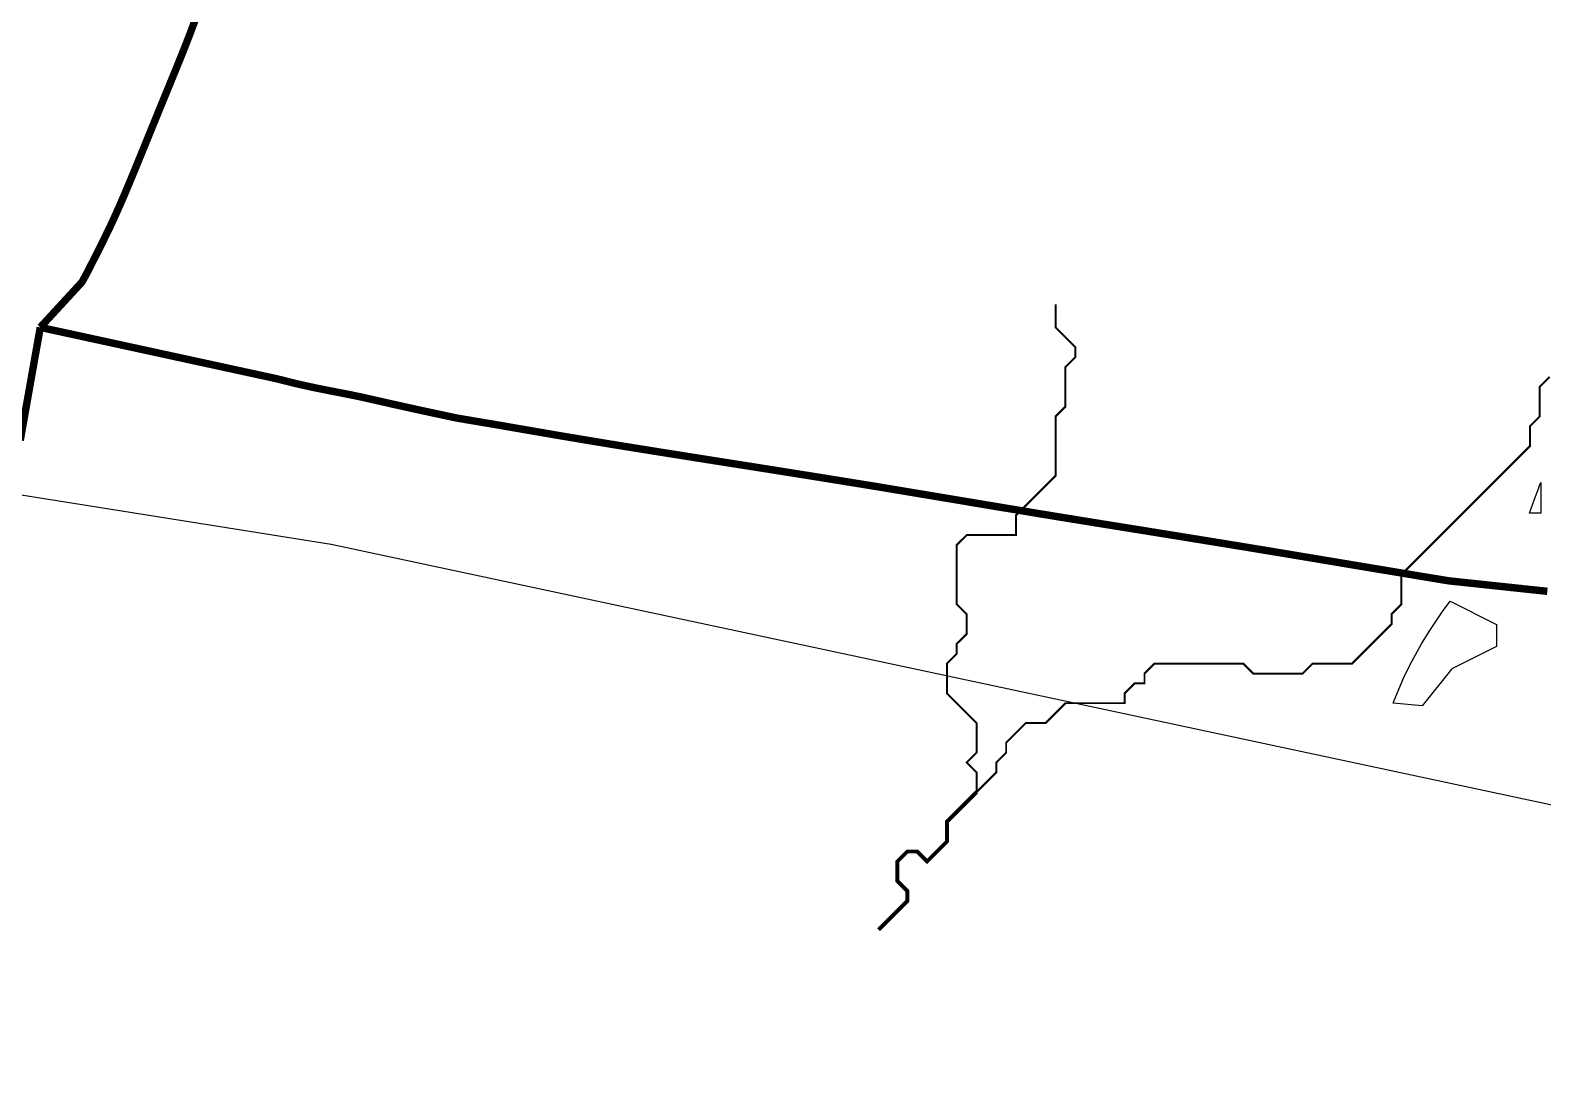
# Model space of a CAD drawing. Header units: metres. Extents: x 441395 to 476894, y 2561381 to 2578972.
# Drawn here: x 449121 to 449733, y 2567465 to 2567890 of the extents above; entities that cross this region are included whole.
import ezdxf

# ---------------------------------------------------------------- set-up
doc = ezdxf.new("R2010")
doc.units = ezdxf.units.M
doc.header["$LTSCALE"] = 8
for name, color, linetype in [('A_BUILT_2006', 252, 'Continuous'), ('A_MAIN_PIPE', 5, 'Continuous'), ('A_STREAMS', 5, 'Continuous'), ('A_WADI', 4, 'Continuous')]:
    doc.layers.add(name, color=color, linetype=linetype)

msp = doc.modelspace()

# ---------------------------------------------------------------- linework, layer by layer
at = {"layer": 'A_BUILT_2006', "color": 252}
msp.add_lwpolyline([(448909.88, 2567734.52), (449242.47, 2567681.75), (449797.56, 2567563.21), (450151.84, 2567525.63), (450277.59, 2567501.59), (450351.46, 2567477.13), (450410.56, 2567500.21), (450555.37, 2567467.62), (450565.02, 2567465.34)], dxfattribs=at)
at = {"layer": 'A_MAIN_PIPE', "color": 5, "const_width": 3}
for points in [[(449187.42, 2567893.98), (449185.02, 2567887.63), (449183.8, 2567884.48), (449181.93, 2567879.76), (449180.02, 2567875.04), (449178.09, 2567870.33), (449175.73, 2567864.57), (449174.22, 2567860.89), (449172.29, 2567856.17), (449170.36, 2567851.45), (449168.44, 2567846.73), (449166.51, 2567842.01), (449164.37, 2567836.77), (449162.65, 2567832.58), (449160.7, 2567827.87), (449158.73, 2567823.19), (449156.71, 2567818.53), (449154.63, 2567813.9), (449152.93, 2567810.24), (449150.27, 2567804.76), (449148, 2567800.21), (449146.37, 2567796.99), (449143.38, 2567791.16), (449141.53, 2567787.78), (449124.63, 2567769.44)], [(449124.63, 2567769.44), (449116.51, 2567723.67)], [(449734.94, 2567662.61), (449695.08, 2567666.85), (449692.35, 2567667.3), (449682.95, 2567668.85), (449679.17, 2567669.48), (449665.97, 2567671.67), (449652.77, 2567673.87), (449639.56, 2567676.08), (449626.35, 2567678.28), (449607.75, 2567681.34), (449599.89, 2567682.62), (449586.66, 2567684.76), (449573.44, 2567686.89), (449560.23, 2567689.01), (449547.03, 2567691.14), (449533.84, 2567693.28), (449530.72, 2567693.79), (449526.27, 2567694.52), (449523.63, 2567694.96), (449507.47, 2567697.64), (449494.27, 2567699.85), (449481.06, 2567702.06), (449467.84, 2567704.26), (449459.07, 2567705.7), (449441.36, 2567708.56), (449428.12, 2567710.67), (449414.88, 2567712.77), (449401.66, 2567714.85), (449390.39, 2567716.63), (449375.24, 2567719.03), (449364.76, 2567720.71), (449362.06, 2567721.14), (449348.89, 2567723.29), (449334.38, 2567725.72), (449322.58, 2567727.75), (449309.37, 2567730.03), (449293.31, 2567732.74), (449290.07, 2567733.43), (449286.57, 2567734.18), (449283.07, 2567734.93), (449279.57, 2567735.68), (449276.08, 2567736.44), (449275.78, 2567736.51), (449272.6, 2567737.2), (449269.12, 2567737.98), (449265.65, 2567738.76), (449263.86, 2567739.16), (449258.62, 2567740.36), (449253.26, 2567741.54), (449251.35, 2567741.93), (449247.74, 2567742.66), (449244.17, 2567743.35), (449242.21, 2567743.73), (449237.23, 2567744.71), (449233.88, 2567745.41), (449232.85, 2567745.64), (449229.19, 2567746.46), (449227.23, 2567746.93), (449223.79, 2567747.79), (449219.92, 2567748.75), (449124.63, 2567769.44)]]:
    msp.add_lwpolyline(points, dxfattribs=at)
at = {"layer": 'A_STREAMS', "color": 5}
for points, const_width in [([(449535.8, 2567778.8), (449535.8, 2567777.41), (449535.8, 2567773.41), (449535.8, 2567769.41), (449539.8, 2567765.41), (449543.81, 2567761.4), (449543.81, 2567757.4), (449539.8, 2567753.4), (449539.8, 2567749.4), (449539.8, 2567745.4), (449539.8, 2567741.39), (449539.8, 2567737.39), (449535.8, 2567733.39), (449535.8, 2567729.39), (449535.8, 2567725.39), (449535.8, 2567721.39), (449535.8, 2567717.38), (449535.8, 2567713.38), (449535.8, 2567709.38), (449531.8, 2567705.38), (449527.8, 2567701.38), (449523.8, 2567697.38), (449519.8, 2567693.37), (449519.8, 2567689.37), (449519.8, 2567685.37), (449515.79, 2567685.37), (449511.79, 2567685.37), (449507.79, 2567685.37), (449503.79, 2567685.37), (449499.79, 2567685.37), (449495.78, 2567681.37), (449495.78, 2567677.37), (449495.78, 2567673.36), (449495.78, 2567669.36), (449495.78, 2567665.36), (449495.78, 2567661.36), (449495.78, 2567657.36), (449499.79, 2567653.36), (449499.79, 2567649.35), (449499.79, 2567645.35), (449495.78, 2567641.35), (449495.78, 2567637.35), (449491.78, 2567633.35), (449491.78, 2567629.34), (449491.78, 2567625.34), (449491.78, 2567621.34), (449495.78, 2567617.34), (449499.79, 2567613.34), (449503.79, 2567609.34), (449503.79, 2567605.33), (449503.79, 2567601.33), (449503.79, 2567597.33), (449499.79, 2567593.33), (449503.79, 2567589.33), (449503.79, 2567585.33), (449503.79, 2567581.32)], 0.8), ([(449735.89, 2567749.4), (449731.89, 2567745.4), (449731.89, 2567741.39), (449731.89, 2567737.39), (449731.89, 2567733.39), (449727.89, 2567729.39), (449727.89, 2567725.39), (449727.89, 2567721.39), (449723.88, 2567717.38), (449719.88, 2567713.38), (449715.88, 2567709.38), (449711.88, 2567705.38), (449707.88, 2567701.38), (449703.88, 2567697.38), (449699.87, 2567693.37), (449695.87, 2567689.37), (449691.87, 2567685.37), (449687.87, 2567681.37), (449683.87, 2567677.37), (449679.86, 2567673.36), (449675.86, 2567669.36), (449675.86, 2567665.36), (449675.86, 2567661.36), (449675.86, 2567657.36), (449671.86, 2567653.36), (449671.86, 2567649.35), (449667.86, 2567645.35), (449663.86, 2567641.35), (449659.86, 2567637.35), (449655.85, 2567633.35), (449651.85, 2567633.35), (449647.85, 2567633.35), (449643.85, 2567633.35), (449639.85, 2567633.35), (449635.85, 2567629.34), (449631.84, 2567629.34), (449627.84, 2567629.34), (449623.84, 2567629.34), (449619.84, 2567629.34), (449615.84, 2567629.34), (449611.84, 2567633.35), (449607.83, 2567633.35), (449603.83, 2567633.35), (449599.83, 2567633.35), (449595.83, 2567633.35), (449591.83, 2567633.35), (449587.82, 2567633.35), (449583.82, 2567633.35), (449579.82, 2567633.35), (449575.82, 2567633.35), (449571.82, 2567629.34), (449571.82, 2567625.34), (449567.82, 2567625.34), (449563.81, 2567621.34), (449563.81, 2567617.34), (449559.81, 2567617.34), (449555.81, 2567617.34), (449551.81, 2567617.34), (449547.81, 2567617.34), (449543.81, 2567617.34), (449539.8, 2567617.34), (449535.8, 2567613.34), (449531.8, 2567609.34), (449527.8, 2567609.34), (449523.8, 2567609.34), (449519.8, 2567605.33), (449515.79, 2567601.33), (449515.79, 2567597.33), (449511.79, 2567593.33), (449511.79, 2567589.33), (449507.79, 2567585.33), (449503.79, 2567581.32)], 0.8), ([(449503.79, 2567581.32), (449499.79, 2567577.32), (449495.78, 2567573.32), (449491.78, 2567569.32), (449491.78, 2567565.32), (449491.78, 2567561.31), (449487.78, 2567557.31), (449483.78, 2567553.31), (449479.78, 2567557.31), (449475.78, 2567557.31), (449471.77, 2567553.31), (449471.77, 2567549.31), (449471.77, 2567545.31), (449475.78, 2567541.31), (449475.78, 2567537.3), (449471.77, 2567533.3), (449467.77, 2567529.3), (449464.12, 2567525.65)], 1.6)]:
    msp.add_lwpolyline(points, dxfattribs=dict(at, const_width=const_width))
at = {"layer": 'A_WADI', "color": 4}
for points in [[(449732.31, 2567694.24), (449727.67, 2567694.24), (449729.7, 2567699.95), (449731.45, 2567704.53), (449731.83, 2567705.44), (449732.18, 2567706.36), (449732.31, 2567706.67), (449732.31, 2567694.24)], [(449714.31, 2567649.24), (449714.31, 2567640.24), (449696.31, 2567631.24), (449684.31, 2567616.24), (449672.55, 2567617.41), (449672.91, 2567618.38), (449676.73, 2567627.42), (449679.29, 2567632.72), (449683.98, 2567641.34), (449687.05, 2567646.37), (449692.56, 2567654.49), (449695.64, 2567658.58), (449714.31, 2567649.24)]]:
    msp.add_lwpolyline(points, close=True, dxfattribs=at)

doc.saveas('drawing.dxf')
